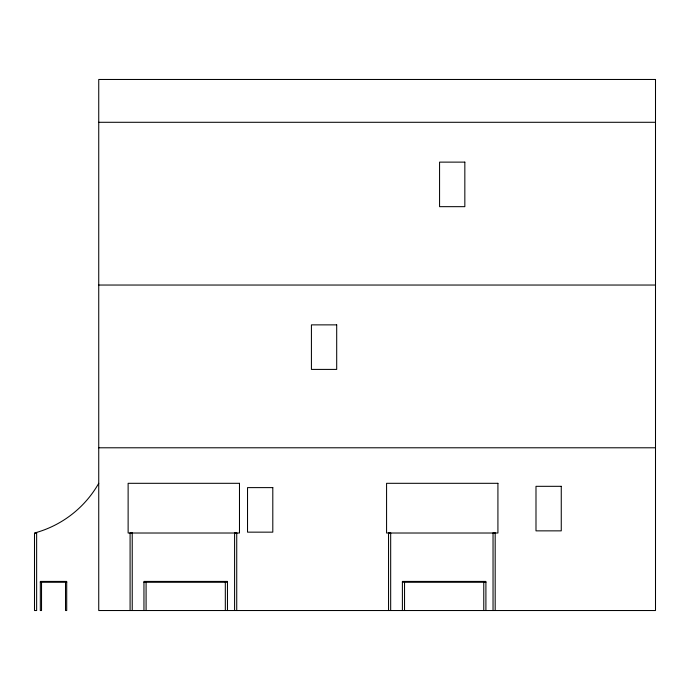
<?xml version="1.0" encoding="UTF-8"?>
<svg xmlns="http://www.w3.org/2000/svg" width="690" height="690" viewBox="0 0 690 690"><rect width="100%" height="100%" fill="white"/><g stroke="black" fill="none" stroke-linecap="round" stroke-linejoin="round"><path stroke-width="1.03" d="M98.739 122.294L655.5 122.294M98.739 285.039L655.5 285.039M98.739 447.784L655.5 447.784M130.091 533.439L132.23 533.439M234.591 533.439L236.73 533.439M388.539 533.439L390.678 533.439M493.04 533.439L495.179 533.439M40.331 582.265L66.714 582.265M143.951 582.265L227.467 582.265M402.399 582.265L485.907 582.265M495.179 610.529L495.179 532.792L493.04 532.792L493.04 610.529M485.907 610.529L485.907 581.42L402.399 581.42L402.399 610.529M483.768 582.265L483.768 610.529M404.538 582.265L404.538 610.529M390.678 610.529L390.678 532.792L388.539 532.792L388.539 610.529M236.73 610.529L236.73 532.792L234.591 532.792L234.591 610.529M227.467 610.529L227.467 581.42L143.951 581.42L143.951 610.529M225.32 582.265L225.32 610.529M146.09 582.265L146.09 610.529M132.23 610.529L132.23 532.792L130.091 532.792L130.091 610.529M65.516 582.265L65.516 610.529L66.714 610.529L66.714 581.42L40.331 581.42L40.331 610.529L41.529 610.529L41.529 582.265M98.739 483.311A105.406 105.406 0 0 1 34.5 533.016M36.639 532.792L34.5 533.439L34.5 610.529L36.639 610.529L36.639 532.792M655.5 79.471L98.739 79.471L98.739 610.529L655.5 610.529L655.5 79.471M464.836 162.124L439.565 162.124L439.565 206.664L464.836 206.664L464.836 162.124M336.694 324.869L311.423 324.869L311.423 369.409L336.694 369.409L336.694 324.869M239.482 483.311L128.124 483.311L128.124 533.016L239.482 533.016L239.482 483.311M497.921 483.311L386.572 483.311L386.572 533.016L497.921 533.016L497.921 483.311M561.263 486.321L535.992 486.321L535.992 530.86L561.263 530.86L561.263 486.321M272.8 487.614L247.529 487.614L247.529 532.154L272.8 532.154L272.8 487.614"/></g></svg>
